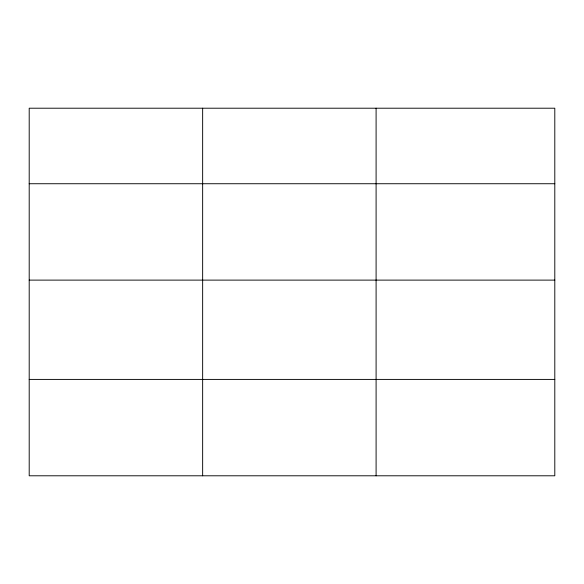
<?xml version="1.0" encoding="UTF-8"?>
<svg xmlns="http://www.w3.org/2000/svg" width="584" height="584" viewBox="0 0 584 584"><rect width="100%" height="100%" fill="white"/><g stroke="black" fill="none" stroke-linecap="round" stroke-linejoin="round"><path stroke-width="0.88" d="M554.8 280.116L554.8 108.208L29.2 108.208L29.2 475.792L554.8 475.792L554.8 280.116L29.2 280.116M29.2 183.734L554.8 183.734M29.2 379.41L554.8 379.41M376.096 108.208L376.096 475.792M202.648 108.208L202.648 475.792"/></g></svg>
